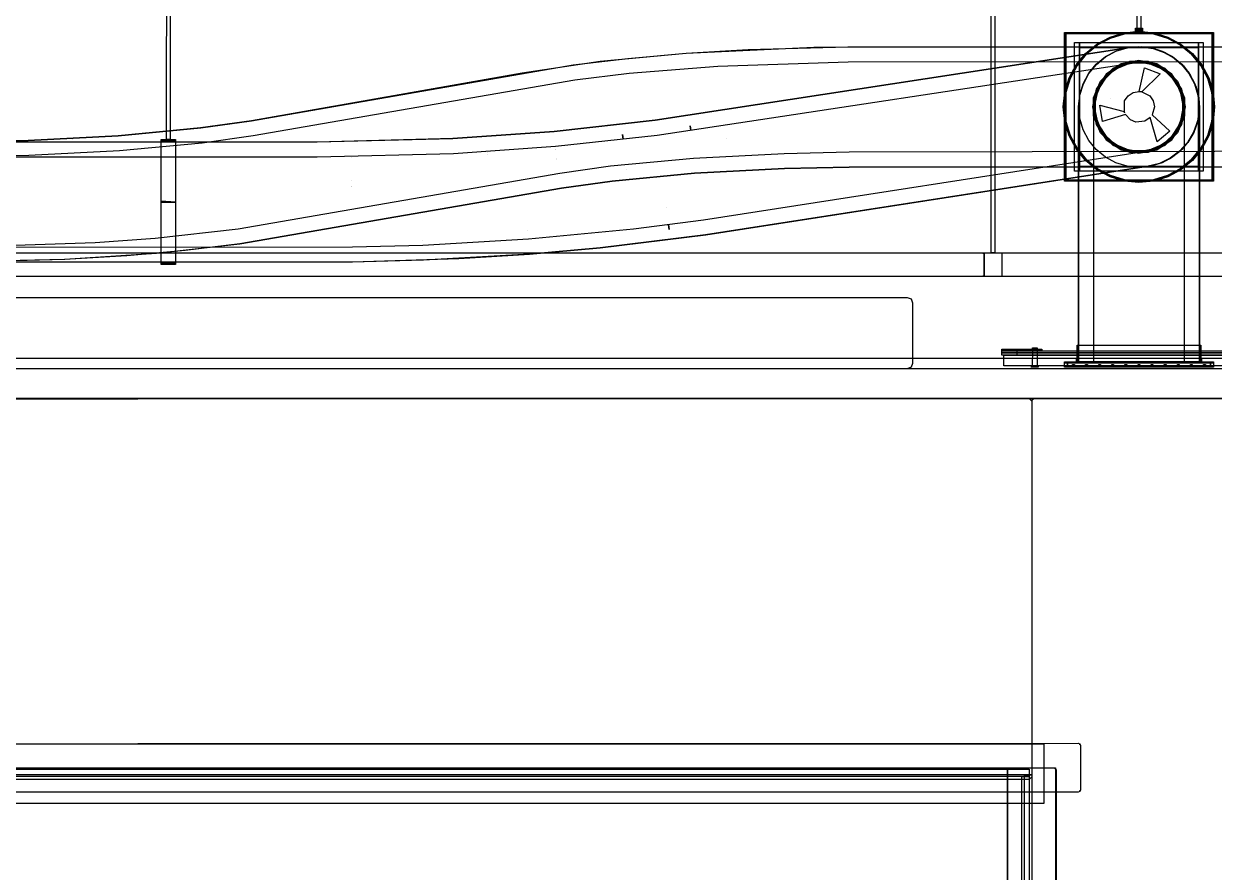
# Model space of a CAD drawing. Header units: metres. Extents: x 359.6 to 413.1, y -1 to 8.9.
# Drawn here: x 362.807 to 364.806, y 5.604 to 7.03 of the extents above; entities that cross this region are included whole.
import ezdxf

# ---------------------------------------------------------------- set-up
doc = ezdxf.new("R2010")
doc.units = ezdxf.units.M
doc.layers.add('VISTA', color=8, linetype='Continuous')

msp = doc.modelspace()

# ---------------------------------------------------------------- linework, layer by layer
at = {"layer": 'VISTA'}
for points in [[(366, 7.5), (372, 6.4), (360, 6.4), (360, 7), (366, 8.1), (366, 7.5)], [(366, 7.5), (372, 6.4), (360, 6.4), (360, 7), (366, 8.1), (366, 7.5)], [(364.438, 7.48825), (364.438, 6.645), (364.432, 6.645), (364.432506, 7.48825), (364.438, 7.48825)], [(364.438, 7.48825), (364.438, 6.645), (364.432, 6.645), (364.432506, 7.48825), (364.438, 7.48825)], [(363.053, 7.182333), (363.053, 6.835), (363.047, 6.835), (363.047506, 7.182333), (363.053, 7.182333)], [(364.683, 7.1), (364.683, 7.017), (364.677, 7.017), (364.677505, 7.1), (364.683, 7.1)], [(364.683, 7.1), (364.683, 7.017), (364.677, 7.017), (364.677505, 7.1), (364.683, 7.1)], [(364.683, 7.1), (364.683, 7.015), (364.677, 7.015), (364.677505, 7.1), (364.683, 7.1)], [(364.683, 7.1), (364.683, 7.015), (364.677, 7.015), (364.677505, 7.1), (364.683, 7.1)], [(364.553, 6.89), (364.55544, 6.914776), (364.562667, 6.938601), (364.574403, 6.960557), (364.590197, 6.979803), (364.609442, 6.995596), (364.631399, 7.007333), (364.655223, 7.01456), (364.68, 7.017), (364.704776, 7.01456), (364.728601, 7.007333), (364.750557, 6.995596), (364.769803, 6.979803), (364.785596, 6.960557), (364.797333, 6.938601), (364.80456, 6.914776), (364.807, 6.89), (364.80456, 6.865223), (364.797333, 6.841399), (364.785596, 6.819442), (364.769803, 6.800197), (364.750557, 6.784403), (364.728601, 6.772667), (364.704776, 6.76544), (364.68, 6.763), (364.655223, 6.76544), (364.631399, 6.772667), (364.609442, 6.784403), (364.590197, 6.800197), (364.574403, 6.819442), (364.562667, 6.841399), (364.55544, 6.865223), (364.553, 6.89)], [(364.553, 6.89), (364.55544, 6.914776), (364.562667, 6.938601), (364.574403, 6.960557), (364.590197, 6.979803), (364.609442, 6.995596), (364.631399, 7.007333), (364.655223, 7.01456), (364.68, 7.017), (364.704776, 7.01456), (364.728601, 7.007333), (364.750557, 6.995596), (364.769803, 6.979803), (364.785596, 6.960557), (364.797333, 6.938601), (364.80456, 6.914776), (364.807, 6.89), (364.80456, 6.865223), (364.797333, 6.841399), (364.785596, 6.819442), (364.769803, 6.800197), (364.750557, 6.784403), (364.728601, 6.772667), (364.704776, 6.76544), (364.68, 6.763), (364.655223, 6.76544), (364.631399, 6.772667), (364.609442, 6.784403), (364.590197, 6.800197), (364.574403, 6.819442), (364.562667, 6.841399), (364.55544, 6.865223), (364.553, 6.89)], [(364.686, 7.022), (364.686, 7.017), (364.674, 7.017), (364.674, 7.022), (364.686, 7.022)], [(364.686, 7.022), (364.686, 7.017), (364.674, 7.017), (364.674, 7.022), (364.686, 7.022)], [(364.686, 7.02), (364.686, 7.015), (364.674, 7.015), (364.674, 7.02), (364.686, 7.02)], [(364.686, 7.02), (364.686, 7.015), (364.674, 7.015), (364.674, 7.02), (364.686, 7.02)], [(364.575401, 6.95989), (364.563776, 6.938141), (364.556617, 6.914542), (364.5542, 6.89), (364.556617, 6.865458), (364.563776, 6.841858), (364.575401, 6.820109), (364.591046, 6.801046), (364.610109, 6.785401), (364.631858, 6.773776), (364.655457, 6.766617), (364.68, 6.7642), (364.704542, 6.766617), (364.728141, 6.773776), (364.74989, 6.785401), (364.768954, 6.801046), (364.784599, 6.820109), (364.796224, 6.841858), (364.803382, 6.865458), (364.8058, 6.89), (364.803382, 6.914542), (364.796224, 6.938141), (364.784599, 6.95989), (364.768954, 6.978954), (364.74989, 6.994599), (364.728141, 7.006224), (364.704542, 7.013382), (364.68, 7.0158), (364.655457, 7.013382), (364.631858, 7.006224), (364.610109, 6.994599), (364.591046, 6.978954), (364.575401, 6.95989)], [(364.5542, 6.89), (364.556617, 6.914542), (364.563776, 6.938141), (364.575401, 6.95989), (364.591046, 6.978954), (364.610109, 6.994599), (364.631858, 7.006224), (364.655457, 7.013382), (364.68, 7.0158), (364.704542, 7.013382), (364.728141, 7.006224), (364.74989, 6.994599), (364.768954, 6.978954), (364.784599, 6.95989), (364.796224, 6.938141), (364.803382, 6.914542), (364.8058, 6.89), (364.803382, 6.865458), (364.796224, 6.841858), (364.784599, 6.820109), (364.768954, 6.801046), (364.74989, 6.785401), (364.728141, 6.773776), (364.704542, 6.766617), (364.68, 6.7642), (364.655457, 6.766617), (364.631858, 6.773776), (364.610109, 6.785401), (364.591046, 6.801046), (364.575401, 6.820109), (364.563776, 6.841858), (364.556617, 6.865458), (364.5542, 6.89)], [(364.575401, 6.95989), (364.563776, 6.938141), (364.556617, 6.914542), (364.5542, 6.89), (364.556617, 6.865458), (364.563776, 6.841858), (364.575401, 6.820109), (364.591046, 6.801046), (364.610109, 6.785401), (364.631858, 6.773776), (364.655457, 6.766617), (364.68, 6.7642), (364.704542, 6.766617), (364.728141, 6.773776), (364.74989, 6.785401), (364.768954, 6.801046), (364.784599, 6.820109), (364.796224, 6.841858), (364.803382, 6.865458), (364.8058, 6.89), (364.803382, 6.914542), (364.796224, 6.938141), (364.784599, 6.95989), (364.768954, 6.978954), (364.74989, 6.994599), (364.728141, 7.006224), (364.704542, 7.013382), (364.68, 7.0158), (364.655457, 7.013382), (364.631858, 7.006224), (364.610109, 6.994599), (364.591046, 6.978954), (364.575401, 6.95989)], [(364.555, 6.89), (364.557402, 6.914386), (364.564515, 6.937835), (364.576066, 6.959446), (364.591611, 6.978388), (364.610554, 6.993934), (364.632164, 7.005485), (364.655613, 7.012598), (364.68, 7.015), (364.704386, 7.012598), (364.727835, 7.005485), (364.749446, 6.993934), (364.768388, 6.978388), (364.783934, 6.959446), (364.795485, 6.937835), (364.802598, 6.914386), (364.805, 6.89), (364.802598, 6.865613), (364.795485, 6.842165), (364.783934, 6.820554), (364.768388, 6.801611), (364.749446, 6.786066), (364.727835, 6.774515), (364.704386, 6.767402), (364.68, 6.765), (364.655613, 6.767402), (364.632164, 6.774515), (364.610554, 6.786066), (364.591611, 6.801611), (364.576066, 6.820554), (364.564515, 6.842165), (364.557402, 6.865613), (364.555, 6.89)], [(364.557402, 6.914386), (364.564515, 6.937835), (364.576066, 6.959446), (364.591611, 6.978388), (364.610554, 6.993934), (364.632164, 7.005485), (364.655613, 7.012598), (364.68, 7.015), (364.704386, 7.012598), (364.727835, 7.005485), (364.749446, 6.993934), (364.768388, 6.978388), (364.783934, 6.959446), (364.795485, 6.937835), (364.802598, 6.914386), (364.805, 6.89), (364.802598, 6.865613), (364.795485, 6.842165), (364.783934, 6.820554), (364.768388, 6.801611), (364.749446, 6.786066), (364.727835, 6.774515), (364.704386, 6.767402), (364.68, 6.765), (364.655613, 6.767402), (364.632164, 6.774515), (364.610554, 6.786066), (364.591611, 6.801611), (364.576066, 6.820554), (364.564515, 6.842165), (364.557402, 6.865613), (364.555, 6.89), (364.557402, 6.914386)], [(364.576066, 6.959446), (364.564515, 6.937835), (364.557402, 6.914386), (364.555, 6.89), (364.557402, 6.865613), (364.564515, 6.842165), (364.576066, 6.820554), (364.591611, 6.801611), (364.610554, 6.786066), (364.632164, 6.774515), (364.655613, 6.767402), (364.68, 6.765), (364.704386, 6.767402), (364.727835, 6.774515), (364.749446, 6.786066), (364.768388, 6.801611), (364.783934, 6.820554), (364.795485, 6.842165), (364.802598, 6.865613), (364.805, 6.89), (364.802598, 6.914386), (364.795485, 6.937835), (364.783934, 6.959446), (364.768388, 6.978388), (364.749446, 6.993934), (364.727835, 7.005485), (364.704386, 7.012598), (364.68, 7.015), (364.655613, 7.012598), (364.632164, 7.005485), (364.610554, 6.993934), (364.591611, 6.978388), (364.576066, 6.959446)], [(364.555, 6.89), (364.557402, 6.914386), (364.564515, 6.937835), (364.576066, 6.959446), (364.591611, 6.978388), (364.610554, 6.993934), (364.632164, 7.005485), (364.655613, 7.012598), (364.68, 7.015), (364.704386, 7.012598), (364.727835, 7.005485), (364.749446, 6.993934), (364.768388, 6.978388), (364.783934, 6.959446), (364.795485, 6.937835), (364.802598, 6.914386), (364.805, 6.89), (364.802598, 6.865613), (364.795485, 6.842165), (364.783934, 6.820554), (364.768388, 6.801611), (364.749446, 6.786066), (364.727835, 6.774515), (364.704386, 6.767402), (364.68, 6.765), (364.655613, 6.767402), (364.632164, 6.774515), (364.610554, 6.786066), (364.591611, 6.801611), (364.576066, 6.820554), (364.564515, 6.842165), (364.557402, 6.865613), (364.555, 6.89)], [(364.555, 7.015), (364.557, 7.015), (364.557, 6.765), (364.555, 6.765), (364.555, 7.015)], [(364.557, 7.015), (364.803, 7.015), (364.803, 7.013), (364.557, 7.013), (364.557, 7.015)], [(364.803, 7.013), (364.803, 6.767), (364.557, 6.767), (364.557, 7.013), (364.803, 7.013)], [(364.803, 7.013), (364.803, 6.767), (364.557, 6.767), (364.557, 7.013), (364.803, 7.013)], [(364.572, 6.998), (364.58, 6.998), (364.58, 6.782), (364.572, 6.782), (364.572, 6.998)], [(364.58, 6.998), (364.78, 6.998), (364.78, 6.99), (364.58, 6.99), (364.58, 6.998)], [(364.78, 6.998), (364.788, 6.998), (364.788, 6.782), (364.78, 6.782), (364.78, 6.998)], [(364.803, 7.015), (364.805, 7.015), (364.805, 6.765), (364.803, 6.765), (364.803, 7.015)], [(364.5785, 6.89), (364.58045, 6.909801), (364.586226, 6.928842), (364.595606, 6.94639), (364.608229, 6.961771), (364.62361, 6.974394), (364.641158, 6.983774), (364.660198, 6.98955), (364.68, 6.9915), (364.699801, 6.98955), (364.718842, 6.983774), (364.73639, 6.974394), (364.751771, 6.961771), (364.764394, 6.94639), (364.773774, 6.928842), (364.77955, 6.909801), (364.7815, 6.89), (364.7815, 6.462), (364.5785, 6.462), (364.5785, 6.89)], [(364.5785, 6.89), (364.58045, 6.909801), (364.586226, 6.928842), (364.595606, 6.94639), (364.608229, 6.961771), (364.62361, 6.974394), (364.641158, 6.983774), (364.660198, 6.98955), (364.68, 6.9915), (364.699801, 6.98955), (364.718842, 6.983774), (364.73639, 6.974394), (364.751771, 6.961771), (364.764394, 6.94639), (364.773774, 6.928842), (364.77955, 6.909801), (364.7815, 6.89), (364.77955, 6.870198), (364.773774, 6.851158), (364.764394, 6.83361), (364.751771, 6.818229), (364.73639, 6.805606), (364.718842, 6.796226), (364.699801, 6.79045), (364.68, 6.7885), (364.660198, 6.79045), (364.641158, 6.796226), (364.62361, 6.805606), (364.608229, 6.818229), (364.595606, 6.83361), (364.586226, 6.851158), (364.58045, 6.870198), (364.5785, 6.89)], [(364.579, 6.89), (364.580941, 6.909704), (364.586688, 6.928651), (364.596021, 6.946113), (364.608582, 6.961418), (364.623887, 6.973979), (364.641349, 6.983312), (364.660295, 6.989059), (364.68, 6.991), (364.699704, 6.989059), (364.718651, 6.983312), (364.736113, 6.973979), (364.751418, 6.961418), (364.763978, 6.946113), (364.773312, 6.928651), (364.779059, 6.909704), (364.781, 6.89), (364.781, 6.462), (364.579, 6.462), (364.579, 6.89)], [(364.58, 6.99), (364.78, 6.99), (364.78, 6.79), (364.58, 6.79), (364.58, 6.99)], [(361.75, 6.806), (363.299983, 6.806), (363.528973, 6.81187), (363.700097, 6.823975), (363.870715, 6.842682), (364.683209, 6.965932), (364.712023, 6.958924), (364.724854, 6.951352), (364.744918, 6.929517), (364.755099, 6.901666), (364.753847, 6.872038), (364.741352, 6.845146), (364.719517, 6.825081), (364.691666, 6.8149), (363.948885, 6.699902), (363.831436, 6.684728), (363.654814, 6.667656), (363.477664, 6.657413), (363.359278, 6.654379), (361.75, 6.654), (361.75, 6.806)], [(364.607937, 6.919849), (364.602, 6.89), (364.607937, 6.86015), (364.624846, 6.834846), (364.65015, 6.817937), (364.68, 6.812), (364.709849, 6.817937), (364.735154, 6.834846), (364.752062, 6.86015), (364.758, 6.89), (364.752062, 6.919849), (364.735154, 6.945154), (364.709849, 6.962062), (364.68, 6.968), (364.65015, 6.962062), (364.624846, 6.945154), (364.607937, 6.919849)], [(364.603498, 6.905217), (364.615145, 6.933334), (364.636665, 6.954854), (364.664783, 6.966501), (364.695217, 6.966501), (364.723334, 6.954854), (364.744854, 6.933334), (364.756501, 6.905217), (364.756501, 6.874783), (364.744854, 6.846665), (364.723334, 6.825145), (364.695217, 6.813498), (364.664783, 6.813498), (364.636665, 6.825145), (364.615145, 6.846665), (364.603498, 6.874783), (364.603498, 6.905217)], [(364.603498, 6.905217), (364.615145, 6.933334), (364.636665, 6.954854), (364.664783, 6.966501), (364.695217, 6.966501), (364.723334, 6.954854), (364.744854, 6.933334), (364.756501, 6.905217), (364.756501, 6.874783), (364.744854, 6.846665), (364.723334, 6.825145), (364.695217, 6.813498), (364.664783, 6.813498), (364.636665, 6.825145), (364.615145, 6.846665), (364.603498, 6.874783), (364.603498, 6.905217)], [(364.603498, 6.905217), (364.615145, 6.933334), (364.636665, 6.954854), (364.664783, 6.966501), (364.695217, 6.966501), (364.723334, 6.954854), (364.744854, 6.933334), (364.756501, 6.905217), (364.756501, 6.874783), (364.744854, 6.846665), (364.723334, 6.825145), (364.695217, 6.813498), (364.664783, 6.813498), (364.636665, 6.825145), (364.615145, 6.846665), (364.603498, 6.874783), (364.603498, 6.905217)], [(364.603498, 6.905217), (364.615145, 6.933334), (364.636665, 6.954854), (364.664783, 6.966501), (364.695217, 6.966501), (364.723334, 6.954854), (364.744854, 6.933334), (364.756501, 6.905217), (364.756501, 6.874783), (364.744854, 6.846665), (364.723334, 6.825145), (364.695217, 6.813498), (364.664783, 6.813498), (364.636665, 6.825145), (364.615145, 6.846665), (364.603498, 6.874783), (364.603498, 6.905217)], [(364.604, 6.89), (364.60546, 6.904827), (364.616808, 6.932223), (364.637776, 6.953192), (364.665173, 6.96454), (364.694827, 6.96454), (364.722223, 6.953192), (364.743192, 6.932223), (364.750215, 6.919084), (364.756, 6.89), (364.756, 6.462), (364.604, 6.462), (364.604, 6.89)], [(364.610709, 6.918701), (364.605, 6.89), (364.610709, 6.861299), (364.626967, 6.836967), (364.651299, 6.820709), (364.68, 6.815), (364.708701, 6.820709), (364.733033, 6.836967), (364.749291, 6.861299), (364.755, 6.89), (364.749291, 6.918701), (364.733033, 6.943033), (364.708701, 6.959291), (364.68, 6.965), (364.651299, 6.959291), (364.626967, 6.943033), (364.610709, 6.918701)], [(364.610709, 6.918701), (364.605, 6.89), (364.610709, 6.861299), (364.626967, 6.836967), (364.651299, 6.820709), (364.68, 6.815), (364.708701, 6.820709), (364.733033, 6.836967), (364.749291, 6.861299), (364.755, 6.89), (364.749291, 6.918701), (364.733033, 6.943033), (364.708701, 6.959291), (364.68, 6.965), (364.651299, 6.959291), (364.626967, 6.943033), (364.610709, 6.918701)], [(364.610709, 6.918701), (364.605, 6.89), (364.610709, 6.861299), (364.626967, 6.836967), (364.651299, 6.820709), (364.68, 6.815), (364.708701, 6.820709), (364.733033, 6.836967), (364.749291, 6.861299), (364.755, 6.89), (364.749291, 6.918701), (364.733033, 6.943033), (364.708701, 6.959291), (364.68, 6.965), (364.651299, 6.959291), (364.626967, 6.943033), (364.610709, 6.918701)], [(364.610709, 6.918701), (364.605, 6.89), (364.610709, 6.861299), (364.626967, 6.836967), (364.651299, 6.820709), (364.68, 6.815), (364.708701, 6.820709), (364.733033, 6.836967), (364.749291, 6.861299), (364.755, 6.89), (364.749291, 6.918701), (364.733033, 6.943033), (364.708701, 6.959291), (364.68, 6.965), (364.651299, 6.959291), (364.626967, 6.943033), (364.610709, 6.918701)], [(364.610709, 6.918701), (364.605, 6.89), (364.610709, 6.861299), (364.626967, 6.836967), (364.651299, 6.820709), (364.68, 6.815), (364.708701, 6.820709), (364.733033, 6.836967), (364.749291, 6.861299), (364.755, 6.89), (364.749291, 6.918701), (364.733033, 6.943033), (364.708701, 6.959291), (364.68, 6.965), (364.651299, 6.959291), (364.626967, 6.943033), (364.610709, 6.918701)], [(364.610709, 6.918701), (364.605, 6.89), (364.610709, 6.861299), (364.626967, 6.836967), (364.651299, 6.820709), (364.68, 6.815), (364.708701, 6.820709), (364.733033, 6.836967), (364.749291, 6.861299), (364.755, 6.89), (364.749291, 6.918701), (364.733033, 6.943033), (364.708701, 6.959291), (364.68, 6.965), (364.651299, 6.959291), (364.626967, 6.943033), (364.610709, 6.918701)], [(364.616642, 6.932334), (364.605264, 6.904866), (364.605264, 6.875134), (364.616642, 6.847665), (364.637665, 6.826642), (364.665134, 6.815264), (364.694866, 6.815264), (364.722334, 6.826642), (364.743358, 6.847665), (364.754736, 6.875134), (364.754736, 6.904866), (364.743358, 6.932334), (364.722334, 6.953358), (364.694866, 6.964736), (364.665134, 6.964736), (364.637665, 6.953358), (364.616642, 6.932334)], [(364.606441, 6.904632), (364.606441, 6.875368), (364.61764, 6.848332), (364.638332, 6.82764), (364.665368, 6.816441), (364.694632, 6.816441), (364.721668, 6.82764), (364.74236, 6.848332), (364.753559, 6.875368), (364.753559, 6.904632), (364.74236, 6.931668), (364.721668, 6.95236), (364.694632, 6.963559), (364.665368, 6.963559), (364.638332, 6.95236), (364.61764, 6.931668), (364.606441, 6.904632)], [(364.606441, 6.904632), (364.606441, 6.875368), (364.61764, 6.848332), (364.638332, 6.82764), (364.665368, 6.816441), (364.694632, 6.816441), (364.721668, 6.82764), (364.74236, 6.848332), (364.753559, 6.875368), (364.753559, 6.904632), (364.74236, 6.931668), (364.721668, 6.95236), (364.694632, 6.963559), (364.665368, 6.963559), (364.638332, 6.95236), (364.61764, 6.931668), (364.606441, 6.904632)], [(364.651943, 6.960416), (364.661309, 6.963459), (364.661506, 6.962684), (364.651943, 6.960416)], [(364.675076, 6.96564), (364.684924, 6.96564), (364.684872, 6.964842), (364.675076, 6.96564)], [(364.698691, 6.963459), (364.708056, 6.960416), (364.70776, 6.959673), (364.698691, 6.963459)], [(364.739129, 6.971817), (364.739129, 6.971817), (364.739128, 6.971817), (364.739129, 6.971817)], [(364.655979, 6.89995), (364.661615, 6.908385), (364.67005, 6.914021), (364.680223, 6.915978), (364.68921, 6.955354), (364.715616, 6.945566), (364.685072, 6.9155), (364.698385, 6.908385), (364.704021, 6.89995), (364.706, 6.89), (364.70217, 6.876587), (364.731994, 6.849347), (364.710313, 6.831373), (364.699025, 6.872395), (364.68995, 6.865979), (364.674928, 6.8645), (364.665555, 6.868382), (364.657484, 6.877233), (364.618797, 6.865299), (364.614071, 6.893061), (364.655293, 6.882312), (364.655979, 6.88005), (364.655979, 6.89995)], [(364.615912, 6.930477), (364.6217, 6.938443), (364.622315, 6.937932), (364.615912, 6.930477)], [(364.629489, 6.94639), (364.629489, 6.94639), (364.629489, 6.94639), (364.629489, 6.94639)], [(364.631557, 6.9483), (364.639523, 6.954088), (364.63995, 6.953412), (364.631557, 6.9483)], [(364.634112, 6.9486), (364.634112, 6.9486), (364.634112, 6.9486), (364.634112, 6.9486)], [(364.720477, 6.954088), (364.728443, 6.9483), (364.727932, 6.947685), (364.720477, 6.954088)], [(364.7383, 6.938443), (364.744088, 6.930477), (364.743412, 6.930049), (364.7383, 6.938443)], [(364.606541, 6.908691), (364.609583, 6.918056), (364.610327, 6.91776), (364.606541, 6.908691)], [(364.681045, 6.915897), (364.680634, 6.915937), (364.685072, 6.9155), (364.681045, 6.915897)], [(364.750416, 6.918056), (364.753459, 6.908691), (364.752684, 6.908494), (364.750416, 6.918056)], [(364.632595, 6.904524), (364.632595, 6.904524), (364.632595, 6.904524), (364.632595, 6.904524)], [(364.60436, 6.885077), (364.60436, 6.894924), (364.605158, 6.894872), (364.60436, 6.885077)], [(364.75564, 6.894924), (364.75564, 6.885077), (364.754842, 6.885128), (364.75564, 6.894924)], [(363.927478, 6.850387), (363.926354, 6.858285), (363.927478, 6.850387), (363.927478, 6.850387)], [(364.609583, 6.861943), (364.606541, 6.871308), (364.607316, 6.871506), (364.609583, 6.861943)], [(364.753459, 6.871308), (364.750416, 6.861943), (364.749673, 6.862239), (364.753459, 6.871308)], [(363.813898, 6.835713), (363.813898, 6.835713), (363.812978, 6.843638), (363.813898, 6.835713)], [(363.987627, 6.837006), (363.987627, 6.837006), (363.987627, 6.837006), (363.987627, 6.837006)], [(364.6217, 6.841557), (364.615912, 6.849523), (364.616589, 6.84995), (364.6217, 6.841557)], [(364.744088, 6.849523), (364.7383, 6.841557), (364.737685, 6.842068), (364.744088, 6.849523)], [(362.888909, 6.834904), (362.888909, 6.834904), (362.888909, 6.834904), (362.888909, 6.834904)], [(363.038, 6.834998), (363.062, 6.834998), (363.062, 6.73), (363.038, 6.73), (363.038, 6.834998)], [(363.038, 6.832998), (363.062, 6.832998), (363.062, 6.73), (363.038, 6.731498), (363.038, 6.832998)], [(363.700607, 6.81832), (363.700607, 6.81832), (363.700607, 6.81832), (363.700607, 6.81832)], [(363.700656, 6.817781), (363.700656, 6.817781), (363.700656, 6.817781), (363.700656, 6.817781)], [(364.639523, 6.825912), (364.631557, 6.8317), (364.632068, 6.832315), (364.639523, 6.825912)], [(364.661309, 6.816541), (364.651943, 6.819583), (364.652239, 6.820327), (364.661309, 6.816541)], [(364.708056, 6.819583), (364.698691, 6.816541), (364.698494, 6.817316), (364.708056, 6.819583)], [(364.728443, 6.8317), (364.720477, 6.825912), (364.720049, 6.826589), (364.728443, 6.8317)], [(364.761162, 6.829976), (364.761163, 6.829976), (364.761162, 6.829976), (364.761162, 6.829976)], [(363.357349, 6.804998), (363.357349, 6.804998), (363.357349, 6.804998), (363.357349, 6.804998)], [(363.586207, 6.813075), (363.586207, 6.813075), (363.586207, 6.813075), (363.586207, 6.813075)], [(363.586358, 6.810729), (363.586358, 6.810729), (363.586358, 6.810729), (363.586358, 6.810729)], [(363.702011, 6.802749), (363.702011, 6.802749), (363.702011, 6.802749), (363.702011, 6.802749)], [(363.702185, 6.800816), (363.702185, 6.800816), (363.702185, 6.800816), (363.702185, 6.800816)], [(364.684924, 6.81436), (364.675076, 6.81436), (364.675128, 6.815158), (364.684924, 6.81436)], [(363.819736, 6.78545), (363.819736, 6.78545), (363.819736, 6.78545), (363.819736, 6.78545)], [(364.58, 6.79), (364.78, 6.79), (364.78, 6.782), (364.58, 6.782), (364.58, 6.79)], [(364.689495, 6.789125), (364.689495, 6.789125), (364.689495, 6.789125), (364.689495, 6.789125)], [(363.357852, 6.765739), (363.357852, 6.765739), (363.357852, 6.765739), (363.357852, 6.765739)], [(363.357966, 6.756818), (363.357966, 6.756818), (363.357966, 6.756818), (363.357966, 6.756818)], [(363.357972, 6.756341), (363.357972, 6.756341), (363.357972, 6.756341), (363.357972, 6.756341)], [(364.557, 6.767), (364.803, 6.767), (364.803, 6.765), (364.557, 6.765), (364.557, 6.767)], [(363.038, 6.729998), (363.062, 6.729998), (363.062, 6.624998), (363.038, 6.624998), (363.038, 6.729998)], [(363.038, 6.729998), (363.062, 6.729998), (363.062, 6.626998), (363.038, 6.626998), (363.038, 6.729998)], [(363.886449, 6.720896), (363.886449, 6.720896), (363.886449, 6.720896), (363.886449, 6.720896)], [(363.653636, 6.682919), (363.653636, 6.682919), (363.653636, 6.682919), (363.653636, 6.682919)], [(363.891213, 6.684022), (363.890191, 6.691935), (363.890191, 6.691935), (363.891213, 6.684022)], [(363.477335, 6.665967), (363.477335, 6.665967), (363.477335, 6.665967), (363.477335, 6.665967)], [(364.918304, 6.645), (364.92, 6.643), (364.92, 6.607), (364.918304, 6.605), (360.241696, 6.605), (360.24, 6.607), (360.240497, 6.644414), (364.918304, 6.645)], [(360.242, 6.645), (365.758, 6.645), (365.76, 6.643), (365.76, 6.607), (365.758, 6.605), (360.242, 6.605), (360.24, 6.607), (360.24, 6.643), (360.242, 6.645)], [(360.242, 6.645), (365.758, 6.645), (365.76, 6.643), (365.76, 6.607), (365.758, 6.605), (360.242, 6.605), (360.24, 6.607), (360.24, 6.643), (360.242, 6.645)], [(360.242, 6.645), (364.418, 6.645), (364.42, 6.643), (364.42, 6.607), (364.418, 6.605), (360.242, 6.605), (360.24, 6.607), (360.24, 6.643), (360.242, 6.645)], [(360.242, 6.645), (364.418, 6.645), (364.42, 6.643), (364.42, 6.607), (364.418, 6.605), (360.242, 6.605), (360.24, 6.607), (360.24, 6.643), (360.242, 6.645)], [(360.242, 6.645), (364.418, 6.645), (364.42, 6.643), (364.42, 6.607), (364.418, 6.605), (360.242, 6.605), (360.24, 6.607), (360.24, 6.643), (360.242, 6.645)], [(360.242, 6.645), (365.758, 6.645), (365.76, 6.643), (365.76, 6.607), (365.758, 6.605), (360.242, 6.605), (360.24, 6.607), (360.24, 6.643), (360.242, 6.645)], [(360.242, 6.645), (365.758, 6.645), (365.76, 6.643), (365.76, 6.607), (365.758, 6.605), (360.242, 6.605), (360.24, 6.607), (360.24, 6.643), (360.242, 6.645)], [(360.242, 6.645), (365.758, 6.645), (365.76, 6.643), (365.76, 6.607), (365.758, 6.605), (360.242, 6.605), (360.24, 6.607), (360.24, 6.643), (360.242, 6.645)], [(360.242, 6.645), (365.758, 6.645), (365.76, 6.643), (365.76, 6.607), (365.758, 6.605), (360.242, 6.605), (360.24, 6.607), (360.24, 6.643), (360.242, 6.645)], [(360.242, 6.645), (365.758, 6.645), (365.76, 6.643), (365.76, 6.607), (365.758, 6.605), (360.242, 6.605), (360.24, 6.607), (360.24, 6.643), (360.242, 6.645)], [(360.242, 6.645), (365.758, 6.645), (365.76, 6.643), (365.76, 6.607), (365.758, 6.605), (360.242, 6.605), (360.24, 6.607), (360.24, 6.643), (360.242, 6.645)], [(360.242, 6.645), (365.758, 6.645), (365.76, 6.643), (365.76, 6.607), (365.758, 6.605), (360.242, 6.605), (360.24, 6.607), (360.24, 6.643), (360.242, 6.645)], [(364.42, 6.645), (364.45, 6.645), (364.45, 6.605), (364.42, 6.605), (364.42, 6.645)], [(361.7, 6.459), (361.7, 6.561), (361.702636, 6.567364), (361.709, 6.57), (364.291, 6.57), (364.297364, 6.567364), (364.3, 6.561), (364.3, 6.459), (364.297364, 6.452636), (364.291, 6.45), (361.709, 6.45), (361.702636, 6.452636), (361.7, 6.459)], [(361.7, 6.459), (361.7, 6.561), (361.702636, 6.567364), (361.709, 6.57), (364.291, 6.57), (364.297364, 6.567364), (364.3, 6.561), (364.3, 6.459), (364.297364, 6.452636), (364.291, 6.45), (361.709, 6.45), (361.702636, 6.452636), (361.7, 6.459)], [(361.7, 6.459), (361.7, 6.561), (361.702636, 6.567364), (361.709, 6.57), (364.291, 6.57), (364.297364, 6.567364), (364.3, 6.561), (364.3, 6.459), (364.297364, 6.452636), (364.291, 6.45), (361.709, 6.45), (361.702636, 6.452636), (361.7, 6.459)], [(361.7, 6.459), (361.7, 6.561), (361.702636, 6.567364), (361.709, 6.57), (364.291, 6.57), (364.297364, 6.567364), (364.3, 6.561), (364.3, 6.459), (364.297364, 6.452636), (364.291, 6.45), (361.709, 6.45), (361.702636, 6.452636), (361.7, 6.459)], [(361.7, 6.459), (361.7, 6.561), (361.702636, 6.567364), (361.709, 6.57), (364.291, 6.57), (364.297364, 6.567364), (364.3, 6.561), (364.3, 6.459), (364.297364, 6.452636), (364.291, 6.45), (361.709, 6.45), (361.702636, 6.452636), (361.7, 6.459)], [(364.517, 6.483), (364.517, 6.48), (364.45, 6.48), (364.45, 6.483), (364.517, 6.483)], [(364.517, 6.483), (364.517, 6.48), (364.45, 6.48), (364.45, 6.483), (364.517, 6.483)], [(364.517, 6.483), (364.517, 6.48), (364.45, 6.48), (364.45, 6.483), (364.517, 6.483)], [(364.517, 6.483), (364.517, 6.48), (364.45, 6.48), (364.45, 6.483), (364.517, 6.483)], [(364.45, 6.48), (365.33, 6.48), (365.33, 6.477), (364.45, 6.477), (364.45, 6.48)], [(364.45, 6.48), (364.475, 6.48), (364.475, 6.477), (364.45, 6.477), (364.45, 6.48)], [(364.45, 6.48), (365.33, 6.48), (365.33, 6.477), (364.45, 6.477), (364.45, 6.48)], [(364.45, 6.477), (365.33, 6.477), (365.33, 6.473), (364.45, 6.473), (364.45, 6.477)], [(364.45, 6.477), (364.475, 6.477), (364.475, 6.473), (364.45, 6.473), (364.45, 6.477)], [(364.45, 6.477), (365.33, 6.477), (365.33, 6.473), (364.45, 6.473), (364.45, 6.477)], [(364.501, 6.485), (364.509, 6.485), (364.509, 6.483), (364.501, 6.483), (364.501, 6.485)], [(364.501, 6.485), (364.509, 6.485), (364.509, 6.483), (364.501, 6.483), (364.501, 6.485)], [(364.501, 6.485), (364.509, 6.485), (364.509, 6.483), (364.501, 6.483), (364.501, 6.485)], [(364.501, 6.485), (364.509, 6.485), (364.509, 6.483), (364.501, 6.483), (364.501, 6.485)], [(364.509, 6.483), (364.509, 6.455), (364.501, 6.455), (364.501674, 6.483), (364.509, 6.483)], [(364.509, 6.483), (364.509, 6.455), (364.501, 6.455), (364.501674, 6.483), (364.509, 6.483)], [(364.509, 6.483), (364.509, 6.455), (364.501, 6.455), (364.501674, 6.483), (364.509, 6.483)], [(364.509, 6.483), (364.509, 6.455), (364.501, 6.455), (364.501674, 6.483), (364.509, 6.483)], [(364.784, 6.49), (364.784, 6.462), (364.576, 6.462), (364.576, 6.49), (364.784, 6.49)], [(365.79, 6.468), (365.79, 6.45), (360.21, 6.45), (360.21, 6.468), (365.79, 6.468)], [(365.327, 6.473), (365.327, 6.455), (364.453, 6.455), (364.453, 6.473), (365.327, 6.473)], [(365.327, 6.473), (365.327, 6.455), (364.453, 6.455), (364.453, 6.473), (365.327, 6.473)], [(364.805, 6.462), (364.805, 6.46), (364.555, 6.46), (364.555, 6.462), (364.805, 6.462)], [(364.555, 6.46), (364.56, 6.46), (364.56, 6.453), (364.555, 6.453), (364.555, 6.46)], [(364.56, 6.46), (364.8, 6.46), (364.8, 6.453), (364.56, 6.453), (364.56, 6.46)], [(364.56, 6.46), (364.8, 6.46), (364.8, 6.453), (364.56, 6.453), (364.56, 6.46)], [(364.5685, 6.457), (364.5715, 6.457), (364.5715, 6.453), (364.5685, 6.453), (364.5685, 6.457)], [(364.785, 6.468), (364.785, 6.462), (364.575, 6.462), (364.575, 6.468), (364.785, 6.468)], [(364.5905, 6.457), (364.5935, 6.457), (364.5935, 6.453), (364.5905, 6.453), (364.5905, 6.457)], [(364.6125, 6.457), (364.6155, 6.457), (364.6155, 6.453), (364.6125, 6.453), (364.6125, 6.457)], [(364.6345, 6.457), (364.6375, 6.457), (364.6375, 6.453), (364.6345, 6.453), (364.6345, 6.457)], [(364.6565, 6.457), (364.6595, 6.457), (364.6595, 6.453), (364.6565, 6.453), (364.6565, 6.457)], [(364.6785, 6.457), (364.6815, 6.457), (364.6815, 6.453), (364.6785, 6.453), (364.6785, 6.457)], [(364.7005, 6.457), (364.7035, 6.457), (364.7035, 6.453), (364.7005, 6.453), (364.7005, 6.457)], [(364.7225, 6.457), (364.7255, 6.457), (364.7255, 6.453), (364.7225, 6.453), (364.7225, 6.457)], [(364.7445, 6.457), (364.7475, 6.457), (364.7475, 6.453), (364.7445, 6.453), (364.7445, 6.457)], [(364.7665, 6.457), (364.7695, 6.457), (364.7695, 6.453), (364.7665, 6.453), (364.7665, 6.457)], [(364.7885, 6.457), (364.7915, 6.457), (364.7915, 6.453), (364.7885, 6.453), (364.7885, 6.457)], [(364.8, 6.46), (364.805, 6.46), (364.805, 6.453), (364.8, 6.453), (364.8, 6.46)], [(364.511, 6.455), (364.511, 6.453), (364.499, 6.453), (364.500011, 6.455), (364.511, 6.455)], [(364.511, 6.455), (364.511, 6.453), (364.499, 6.453), (364.500011, 6.455), (364.511, 6.455)], [(364.511, 6.455), (364.511, 6.453), (364.499, 6.453), (364.500011, 6.455), (364.511, 6.455)], [(364.511, 6.455), (364.511, 6.453), (364.499, 6.453), (364.500011, 6.455), (364.511, 6.455)], [(360, 6.3955), (360.001895, 6.399169), (365.9955, 6.4), (365.999169, 6.398106), (366, 3.2045), (365.998105, 3.200831), (360.001318, 3.201318), (360, 6.3955)], [(361.5045, 6.4), (364.4955, 6.4), (364.5, 6.3955), (364.5, 5.7645), (364.4955, 5.76), (361.5045, 5.76), (361.5, 5.7645), (361.500831, 6.398105), (361.5045, 6.4)], [(364.5045, 6.4), (364.8355, 6.4), (364.84, 6.3955), (364.84, 3.2045), (364.8355, 3.2), (364.5045, 3.2), (364.5, 3.2045), (364.500831, 6.398106), (364.5045, 6.4)], [(364.578, 5.821), (364.580829, 5.819829), (364.582, 5.817), (364.582, 5.743), (364.580829, 5.740172), (364.578, 5.739), (361.422, 5.739), (361.419172, 5.740172), (361.418, 5.743), (361.419172, 5.819829), (364.578, 5.821)], [(364.52, 5.82), (364.52, 5.72), (361.48, 5.72), (361.48, 5.82), (364.52, 5.82)], [(364.580528, 5.819528), (364.579795, 5.819528), (364.580309, 5.81931), (364.580528, 5.819528)], [(364.5, 5.78), (364.5, 5.768), (361.5, 5.768), (361.5, 5.78), (364.5, 5.78)], [(364.5, 5.78), (364.5, 4.06), (361.5, 4.06), (361.5, 5.78), (364.5, 5.78)], [(364.5, 5.78), (364.5, 5.768), (361.5, 5.768), (361.5, 5.78), (364.5, 5.78)], [(364.4955, 5.77742), (364.4955, 5.76542), (361.5045, 5.76542), (361.5045, 5.77742), (364.4955, 5.77742)], [(364.4955, 5.77742), (364.4955, 4.06258), (361.5045, 4.06258), (361.5045, 5.77742), (364.4955, 5.77742)], [(364.4955, 5.77742), (364.4955, 5.76542), (361.5045, 5.76542), (361.5045, 5.77742), (364.4955, 5.77742)], [(364.459, 5.776), (364.463, 5.78), (364.537, 5.78), (364.539828, 5.778829), (364.541, 5.776), (364.541, 4.064), (364.539828, 4.061172), (364.537, 4.06), (364.463, 4.06), (364.459, 4.064), (364.459, 5.776)], [(364.54, 5.78), (364.54, 4.02), (364.46, 4.02), (364.46, 5.78), (364.54, 5.78)], [(364.539528, 5.778528), (364.538795, 5.778528), (364.53931, 5.778309), (364.539528, 5.778528)], [(364.4955, 5.76542), (364.4955, 4.07458), (364.4835, 4.07458), (364.4835, 5.76542), (364.4955, 5.76542)], [(364.4955, 5.76542), (364.4955, 4.07458), (364.4835, 4.07458), (364.4835, 5.76542), (364.4955, 5.76542)], [(364.5, 5.768), (364.5, 4.072), (364.488, 4.072), (364.488, 5.768), (364.5, 5.768)], [(364.5, 5.768), (364.5, 4.072), (364.488, 4.072), (364.488, 5.768), (364.5, 5.768)], [(364.580309, 5.740691), (364.579795, 5.740472), (364.580528, 5.740472), (364.580309, 5.740691)]]:
    msp.add_lwpolyline(points, close=True, dxfattribs=at)
for points in [[(361.75, 6.8315), (363.299977, 6.8315), (363.527665, 6.837336), (363.697807, 6.849371), (363.867448, 6.867972), (364.66442, 6.990297), (364.684286, 6.991409), (364.703988, 6.988625), (364.722767, 6.98205), (364.739904, 6.971938), (364.754738, 6.958676), (364.7667, 6.942776), (364.77533, 6.924848), (364.780297, 6.90558), (364.781409, 6.885714), (364.778625, 6.866012), (364.77205, 6.847232), (364.761938, 6.830096), (364.748676, 6.815262), (364.732776, 6.8033), (364.714848, 6.79467), (364.69558, 6.789703), (363.952476, 6.674656), (363.775238, 6.652914), (363.656776, 6.642232), (363.53808, 6.634603), (363.359604, 6.628881), (361.75, 6.6285)], [(361.75, 6.831), (363.299977, 6.831), (363.527691, 6.836836), (363.697852, 6.848874), (363.867512, 6.867476), (364.664496, 6.989803), (364.684265, 6.99091), (364.703869, 6.988139), (364.722557, 6.981596), (364.739609, 6.971534), (364.75437, 6.958338), (364.766273, 6.942516), (364.77486, 6.924676), (364.779803, 6.905503), (364.78091, 6.885735), (364.778139, 6.86613), (364.771596, 6.847443), (364.761534, 6.830391), (364.748338, 6.81563), (364.732516, 6.803727), (364.714676, 6.795139), (364.695503, 6.790197), (363.952406, 6.675151), (363.775187, 6.653411), (363.656738, 6.642731), (363.478626, 6.632432), (363.359598, 6.629381), (361.75, 6.629)], [(362.706466, 6.83179), (362.814822, 6.834137), (362.966149, 6.842045), (363.104444, 6.855229), (363.189574, 6.866975), (363.6443, 6.94739), (363.775069, 6.96666), (363.919888, 6.980464), (364.134119, 6.990276), (365.1, 6.9915)], [(362.706472, 6.83129), (362.814839, 6.833638), (362.966183, 6.841547), (363.104495, 6.854733), (363.189633, 6.866479), (363.729955, 6.960342), (363.821844, 6.971375), (363.919922, 6.979966), (364.024063, 6.986101), (364.191345, 6.990695), (365.1, 6.991)], [(362.706748, 6.806293), (362.815697, 6.808653), (362.967926, 6.816608), (363.107032, 6.82987), (363.19261, 6.841678), (363.732702, 6.935509), (363.824096, 6.946483), (363.972651, 6.95838), (364.191609, 6.965696), (365.1, 6.966)], [(365.114827, 6.81546), (364.193213, 6.813704), (364.084201, 6.811343), (363.931939, 6.803386), (363.792879, 6.790124), (363.70736, 6.77832), (363.16736, 6.684495), (363.028032, 6.668948), (362.927483, 6.661625), (362.708431, 6.654307)], [(365.1, 6.7885), (364.193482, 6.788206), (364.085042, 6.785857), (363.933671, 6.777946), (363.795438, 6.764763), (363.710386, 6.753022), (363.170183, 6.659166), (363.030094, 6.643534), (362.876122, 6.633406), (362.650033, 6.628504)], [(365.1, 6.789), (364.193477, 6.788706), (364.085025, 6.786356), (363.933636, 6.778445), (363.795387, 6.76526), (363.710326, 6.753518), (363.170128, 6.659662), (363.078305, 6.648633), (362.980258, 6.640043), (362.876099, 6.633905), (362.708708, 6.62931)]]:
    msp.add_lwpolyline(points, dxfattribs=at)

doc.saveas('drawing.dxf')
